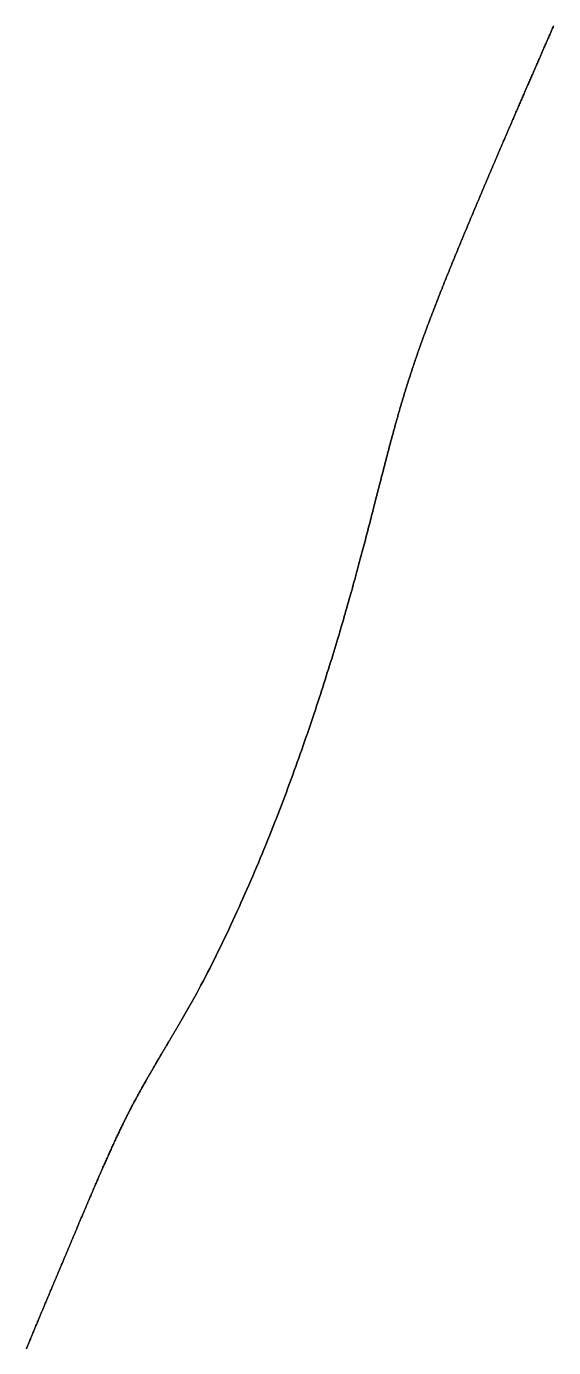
# Model space of a CAD drawing. Header units: inches. Extents: x 130170 to 284068, y 377793 to 804530.
# Drawn here: x 259641 to 259666.7, y 739500.2 to 739564.4 of the extents above; entities that cross this region are included whole.
import ezdxf

# ---------------------------------------------------------------- set-up
doc = ezdxf.new("R2010")
doc.units = ezdxf.units.IN
doc.header["$MEASUREMENT"] = 0
doc.layers.add('muni_il', color=7, linetype='Continuous')

msp = doc.modelspace()

# ---------------------------------------------------------------- linework, layer by layer
at = {"layer": 'muni_il'}
for points in [[(259641, 739500.114), (259641.024, 739500.173), (259641.048, 739500.232), (259641.072, 739500.291), (259641.097, 739500.349), (259641.121, 739500.408), (259641.146, 739500.467), (259641.17, 739500.526), (259641.195, 739500.585), (259641.219, 739500.644), (259641.243, 739500.703), (259641.268, 739500.762), (259641.293, 739500.821), (259641.317, 739500.88), (259641.342, 739500.94), (259641.367, 739500.999), (259641.391, 739501.058), (259641.416, 739501.118), (259641.441, 739501.177), (259641.466, 739501.237), (259641.491, 739501.296), (259641.516, 739501.356), (259641.541, 739501.416), (259641.566, 739501.476), (259641.591, 739501.536), (259641.616, 739501.596), (259641.641, 739501.656), (259641.666, 739501.716), (259641.692, 739501.777), (259641.717, 739501.837), (259641.742, 739501.897), (259641.768, 739501.958), (259641.793, 739502.019), (259641.818, 739502.079), (259641.844, 739502.14), (259641.869, 739502.201), (259641.895, 739502.262), (259641.921, 739502.323), (259641.946, 739502.384), (259641.972, 739502.446), (259641.998, 739502.507), (259642.024, 739502.569), (259642.05, 739502.63), (259642.075, 739502.692), (259642.101, 739502.754), (259642.127, 739502.816), (259642.154, 739502.878), (259642.18, 739502.94), (259642.206, 739503.002), (259642.232, 739503.065), (259642.258, 739503.127), (259642.284, 739503.189), (259642.311, 739503.252), (259642.337, 739503.315), (259642.364, 739503.378), (259642.39, 739503.441), (259642.417, 739503.504), (259642.443, 739503.567), (259642.47, 739503.63), (259642.496, 739503.693), (259642.523, 739503.757), (259642.55, 739503.821), (259642.577, 739503.884), (259642.603, 739503.948), (259642.63, 739504.012), (259642.657, 739504.076), (259642.684, 739504.14), (259642.711, 739504.204), (259642.738, 739504.268), (259642.765, 739504.332), (259642.792, 739504.397), (259642.819, 739504.461), (259642.846, 739504.525), (259642.874, 739504.59), (259642.901, 739504.655), (259642.928, 739504.719), (259642.955, 739504.784), (259642.983, 739504.849), (259643.01, 739504.914), (259643.037, 739504.979), (259643.065, 739505.044), (259643.092, 739505.109), (259643.119, 739505.173), (259643.147, 739505.239), (259643.174, 739505.304), (259643.202, 739505.369), (259643.229, 739505.434), (259643.257, 739505.499), (259643.284, 739505.564), (259643.312, 739505.629), (259643.339, 739505.694), (259643.367, 739505.76), (259643.394, 739505.825), (259643.422, 739505.89), (259643.449, 739505.955), (259643.477, 739506.02), (259643.504, 739506.085), (259643.532, 739506.15), (259643.559, 739506.215), (259643.587, 739506.28), (259643.614, 739506.345), (259643.641, 739506.41), (259643.669, 739506.475), (259643.696, 739506.539), (259643.724, 739506.604), (259643.751, 739506.668), (259643.778, 739506.733), (259643.806, 739506.797), (259643.833, 739506.861), (259643.86, 739506.925), (259643.887, 739506.989), (259643.915, 739507.053), (259643.942, 739507.117), (259643.969, 739507.18), (259643.996, 739507.244), (259644.023, 739507.307), (259644.05, 739507.37), (259644.077, 739507.433), (259644.104, 739507.496), (259644.13, 739507.559), (259644.157, 739507.621), (259644.184, 739507.684), (259644.21, 739507.746), (259644.237, 739507.808), (259644.263, 739507.869), (259644.29, 739507.931), (259644.316, 739507.992), (259644.343, 739508.053), (259644.369, 739508.114), (259644.395, 739508.175), (259644.421, 739508.235), (259644.447, 739508.295), (259644.473, 739508.355), (259644.499, 739508.415), (259644.525, 739508.474), (259644.55, 739508.533), (259644.576, 739508.592), (259644.602, 739508.651), (259644.627, 739508.709), (259644.652, 739508.767), (259644.678, 739508.825), (259644.703, 739508.882), (259644.728, 739508.94), (259644.753, 739508.997), (259644.778, 739509.053), (259644.803, 739509.109), (259644.828, 739509.166), (259644.853, 739509.221), (259644.877, 739509.277), (259644.902, 739509.332), (259644.926, 739509.387), (259644.951, 739509.441), (259644.975, 739509.495), (259644.999, 739509.549), (259645.023, 739509.603), (259645.047, 739509.656), (259645.071, 739509.709), (259645.095, 739509.762), (259645.119, 739509.814), (259645.142, 739509.866), (259645.166, 739509.918), (259645.189, 739509.969), (259645.213, 739510.02), (259645.236, 739510.071), (259645.259, 739510.121), (259645.283, 739510.172), (259645.306, 739510.221), (259645.329, 739510.271), (259645.351, 739510.32), (259645.374, 739510.369), (259645.397, 739510.418), (259645.42, 739510.466), (259645.443, 739510.514), (259645.465, 739510.562), (259645.488, 739510.609), (259645.51, 739510.657), (259645.533, 739510.704), (259645.555, 739510.75), (259645.577, 739510.797), (259645.599, 739510.843), (259645.622, 739510.888), (259645.644, 739510.934), (259645.666, 739510.98), (259645.688, 739511.025), (259645.71, 739511.069), (259645.732, 739511.114), (259645.754, 739511.159), (259645.776, 739511.203), (259645.798, 739511.247), (259645.819, 739511.29), (259645.841, 739511.334), (259645.863, 739511.377), (259645.885, 739511.42), (259645.906, 739511.463), (259645.928, 739511.506), (259645.95, 739511.549), (259645.972, 739511.591), (259645.993, 739511.633), (259646.015, 739511.675), (259646.037, 739511.717), (259646.058, 739511.759), (259646.08, 739511.801), (259646.101, 739511.842), (259646.123, 739511.884), (259646.145, 739511.925), (259646.167, 739511.966), (259646.188, 739512.007), (259646.21, 739512.048), (259646.232, 739512.089), (259646.253, 739512.129), (259646.275, 739512.17), (259646.297, 739512.21), (259646.319, 739512.251), (259646.341, 739512.291), (259646.362, 739512.331), (259646.384, 739512.371), (259646.406, 739512.412), (259646.428, 739512.452), (259646.45, 739512.492), (259646.472, 739512.532), (259646.494, 739512.572), (259646.516, 739512.612), (259646.538, 739512.651), (259646.56, 739512.691), (259646.582, 739512.731), (259646.605, 739512.771), (259646.627, 739512.81), (259646.649, 739512.85), (259646.672, 739512.89), (259646.694, 739512.929), (259646.716, 739512.969), (259646.739, 739513.009), (259646.761, 739513.048), (259646.784, 739513.088), (259646.806, 739513.128), (259646.829, 739513.167), (259646.851, 739513.207), (259646.874, 739513.246), (259646.897, 739513.286), (259646.919, 739513.325), (259646.942, 739513.365), (259646.965, 739513.404), (259646.987, 739513.444), (259647.01, 739513.483), (259647.033, 739513.523), (259647.056, 739513.562), (259647.079, 739513.602), (259647.102, 739513.641), (259647.124, 739513.681), (259647.147, 739513.72), (259647.17, 739513.76), (259647.193, 739513.799), (259647.216, 739513.838), (259647.239, 739513.877), (259647.262, 739513.917), (259647.285, 739513.956), (259647.308, 739513.995), (259647.331, 739514.034), (259647.354, 739514.073), (259647.377, 739514.113), (259647.399, 739514.152), (259647.422, 739514.191), (259647.445, 739514.229), (259647.468, 739514.268), (259647.491, 739514.307), (259647.513, 739514.345), (259647.536, 739514.384), (259647.559, 739514.423), (259647.581, 739514.461), (259647.604, 739514.499), (259647.626, 739514.537), (259647.649, 739514.576), (259647.671, 739514.613), (259647.694, 739514.651), (259647.716, 739514.689), (259647.738, 739514.727), (259647.76, 739514.764), (259647.782, 739514.801), (259647.804, 739514.838), (259647.826, 739514.875), (259647.847, 739514.912), (259647.869, 739514.948), (259647.89, 739514.985), (259647.912, 739515.021), (259647.933, 739515.057), (259647.954, 739515.093), (259647.975, 739515.128), (259647.996, 739515.164), (259648.016, 739515.199), (259648.037, 739515.234), (259648.057, 739515.268), (259648.078, 739515.302), (259648.098, 739515.336), (259648.117, 739515.37), (259648.137, 739515.403), (259648.157, 739515.436), (259648.176, 739515.469), (259648.195, 739515.501), (259648.214, 739515.534), (259648.232, 739515.565), (259648.251, 739515.596), (259648.269, 739515.627), (259648.287, 739515.658), (259648.304, 739515.688), (259648.322, 739515.717), (259648.339, 739515.746), (259648.355, 739515.775), (259648.372, 739515.803), (259648.388, 739515.831), (259648.404, 739515.858), (259648.42, 739515.884), (259648.435, 739515.91), (259648.45, 739515.935), (259648.464, 739515.96), (259648.478, 739515.984), (259648.492, 739516.008), (259648.505, 739516.031), (259648.518, 739516.053), (259648.531, 739516.074), (259648.543, 739516.095), (259648.554, 739516.115), (259648.565, 739516.134), (259648.576, 739516.152), (259648.586, 739516.17), (259648.596, 739516.187), (259648.605, 739516.203), (259648.614, 739516.218), (259648.622, 739516.232), (259648.63, 739516.246), (259648.637, 739516.258), (259648.644, 739516.27), (259649.284, 739517.387), (259649.499, 739517.795), (259649.606, 739518), (259649.713, 739518.206), (259649.819, 739518.413), (259649.925, 739518.62), (259650.03, 739518.828), (259650.135, 739519.037), (259650.239, 739519.247), (259650.343, 739519.457), (259650.446, 739519.668), (259650.549, 739519.88), (259650.651, 739520.092), (259650.752, 739520.305), (259650.853, 739520.518), (259650.954, 739520.732), (259651.054, 739520.946), (259651.153, 739521.16), (259651.252, 739521.376), (259651.35, 739521.591), (259651.447, 739521.807), (259651.544, 739522.023), (259651.641, 739522.24), (259651.736, 739522.456), (259651.831, 739522.673), (259651.925, 739522.89), (259652.019, 739523.107), (259652.112, 739523.324), (259652.204, 739523.542), (259652.295, 739523.759), (259652.386, 739523.976), (259652.476, 739524.193), (259652.565, 739524.41), (259652.654, 739524.627), (259652.742, 739524.843), (259652.829, 739525.06), (259652.915, 739525.276), (259653.001, 739525.491), (259653.086, 739525.706), (259653.17, 739525.921), (259653.253, 739526.135), (259653.335, 739526.349), (259653.417, 739526.562), (259653.498, 739526.774), (259653.578, 739526.986), (259653.657, 739527.197), (259653.735, 739527.407), (259653.813, 739527.616), (259653.89, 739527.825), (259653.965, 739528.032), (259654.041, 739528.239), (259654.115, 739528.444), (259654.188, 739528.649), (259654.261, 739528.853), (259654.333, 739529.055), (259654.403, 739529.256), (259654.474, 739529.457), (259654.543, 739529.656), (259654.611, 739529.853), (259654.679, 739530.05), (259654.746, 739530.245), (259654.812, 739530.439), (259654.877, 739530.632), (259654.941, 739530.823), (259655.005, 739531.013), (259655.067, 739531.201), (259655.129, 739531.388), (259655.19, 739531.574), (259655.25, 739531.758), (259655.31, 739531.941), (259655.369, 739532.123), (259655.426, 739532.302), (259655.484, 739532.481), (259655.54, 739532.658), (259655.595, 739532.833), (259655.65, 739533.007), (259655.704, 739533.179), (259655.758, 739533.35), (259655.81, 739533.519), (259655.862, 739533.687), (259655.913, 739533.854), (259655.963, 739534.018), (259656.013, 739534.182), (259656.062, 739534.343), (259656.11, 739534.504), (259656.158, 739534.662), (259656.205, 739534.819), (259656.251, 739534.975), (259656.297, 739535.13), (259656.342, 739535.282), (259656.386, 739535.434), (259656.43, 739535.583), (259656.473, 739535.732), (259656.516, 739535.879), (259656.558, 739536.025), (259656.599, 739536.169), (259656.64, 739536.312), (259656.68, 739536.453), (259656.72, 739536.593), (259656.759, 739536.732), (259656.798, 739536.869), (259656.836, 739537.005), (259656.873, 739537.139), (259656.91, 739537.273), (259656.947, 739537.405), (259656.983, 739537.536), (259657.018, 739537.665), (259657.054, 739537.794), (259657.088, 739537.921), (259657.123, 739538.047), (259657.156, 739538.172), (259657.19, 739538.295), (259657.223, 739538.418), (259657.255, 739538.539), (259657.287, 739538.659), (259657.319, 739538.778), (259657.35, 739538.896), (259657.382, 739539.013), (259657.412, 739539.129), (259657.442, 739539.244), (259657.472, 739539.357), (259657.502, 739539.47), (259657.531, 739539.582), (259657.56, 739539.693), (259657.589, 739539.803), (259657.617, 739539.911), (259657.645, 739540.02), (259657.673, 739540.127), (259657.701, 739540.233), (259657.728, 739540.338), (259657.755, 739540.442), (259657.781, 739540.546), (259657.808, 739540.649), (259657.834, 739540.751), (259657.86, 739540.852), (259657.886, 739540.952), (259657.911, 739541.051), (259657.936, 739541.15), (259657.961, 739541.248), (259657.986, 739541.345), (259658.011, 739541.442), (259658.035, 739541.537), (259658.06, 739541.632), (259658.084, 739541.727), (259658.108, 739541.82), (259658.131, 739541.913), (259658.155, 739542.005), (259658.178, 739542.097), (259658.202, 739542.188), (259658.225, 739542.278), (259658.248, 739542.368), (259658.27, 739542.457), (259658.293, 739542.545), (259658.316, 739542.633), (259658.338, 739542.721), (259658.361, 739542.807), (259658.383, 739542.894), (259658.405, 739542.979), (259658.427, 739543.064), (259658.449, 739543.149), (259658.47, 739543.233), (259658.492, 739543.317), (259658.514, 739543.4), (259658.535, 739543.482), (259658.557, 739543.564), (259658.578, 739543.646), (259658.6, 739543.727), (259658.621, 739543.808), (259658.642, 739543.888), (259658.663, 739543.968), (259658.684, 739544.047), (259658.705, 739544.126), (259658.726, 739544.204), (259658.747, 739544.283), (259658.768, 739544.36), (259658.789, 739544.438), (259658.81, 739544.515), (259658.831, 739544.591), (259658.851, 739544.667), (259658.872, 739544.743), (259658.893, 739544.819), (259658.913, 739544.894), (259658.934, 739544.969), (259658.955, 739545.043), (259658.976, 739545.118), (259658.996, 739545.191), (259659.017, 739545.265), (259659.038, 739545.338), (259659.059, 739545.411), (259659.079, 739545.484), (259659.1, 739545.557), (259659.121, 739545.629), (259659.141, 739545.701), (259659.162, 739545.773), (259659.183, 739545.844), (259659.204, 739545.916), (259659.225, 739545.987), (259659.246, 739546.058), (259659.267, 739546.128), (259659.288, 739546.199), (259659.309, 739546.269), (259659.33, 739546.339), (259659.351, 739546.409), (259659.372, 739546.479), (259659.393, 739546.549), (259659.415, 739546.618), (259659.436, 739546.687), (259659.457, 739546.757), (259659.479, 739546.826), (259659.5, 739546.895), (259659.522, 739546.963), (259659.544, 739547.032), (259659.565, 739547.101), (259659.587, 739547.169), (259659.609, 739547.238), (259659.631, 739547.306), (259659.653, 739547.374), (259659.675, 739547.442), (259659.697, 739547.51), (259659.72, 739547.578), (259659.742, 739547.646), (259659.764, 739547.714), (259659.787, 739547.782), (259659.809, 739547.85), (259659.832, 739547.918), (259659.855, 739547.986), (259659.878, 739548.054), (259659.901, 739548.121), (259659.924, 739548.189), (259659.947, 739548.257), (259659.97, 739548.325), (259659.994, 739548.392), (259660.017, 739548.46), (259660.041, 739548.528), (259660.064, 739548.596), (259660.088, 739548.663), (259660.112, 739548.731), (259660.136, 739548.799), (259660.16, 739548.867), (259660.184, 739548.935), (259660.208, 739549.003), (259660.233, 739549.071), (259660.257, 739549.139), (259660.282, 739549.207), (259660.307, 739549.275), (259660.331, 739549.343), (259660.356, 739549.412), (259660.381, 739549.48), (259660.406, 739549.548), (259660.432, 739549.616), (259660.457, 739549.685), (259660.482, 739549.753), (259660.508, 739549.822), (259660.534, 739549.891), (259660.559, 739549.96), (259660.585, 739550.028), (259660.611, 739550.097), (259660.637, 739550.166), (259660.663, 739550.235), (259660.689, 739550.304), (259660.716, 739550.373), (259660.742, 739550.443), (259660.769, 739550.512), (259660.795, 739550.581), (259660.822, 739550.651), (259660.849, 739550.72), (259660.876, 739550.79), (259660.903, 739550.86), (259660.93, 739550.929), (259660.957, 739550.999), (259660.984, 739551.069), (259661.012, 739551.139), (259661.039, 739551.209), (259661.066, 739551.279), (259661.094, 739551.349), (259661.122, 739551.419), (259661.149, 739551.489), (259661.177, 739551.56), (259661.205, 739551.63), (259661.233, 739551.701), (259661.261, 739551.771), (259661.289, 739551.842), (259661.318, 739551.912), (259661.346, 739551.983), (259661.374, 739552.054), (259661.402, 739552.124), (259661.431, 739552.195), (259661.459, 739552.266), (259661.488, 739552.337), (259661.517, 739552.408), (259661.545, 739552.479), (259661.574, 739552.549), (259661.603, 739552.621), (259661.632, 739552.692), (259661.66, 739552.762), (259661.689, 739552.834), (259661.718, 739552.905), (259661.747, 739552.976), (259661.776, 739553.047), (259661.805, 739553.118), (259661.835, 739553.189), (259661.864, 739553.26), (259661.893, 739553.331), (259661.922, 739553.402), (259661.951, 739553.473), (259661.981, 739553.544), (259662.01, 739553.615), (259662.039, 739553.686), (259662.068, 739553.757), (259662.098, 739553.828), (259662.127, 739553.899), (259662.156, 739553.97), (259662.186, 739554.041), (259662.215, 739554.111), (259662.245, 739554.182), (259662.274, 739554.253), (259662.303, 739554.323), (259662.333, 739554.394), (259662.362, 739554.465), (259662.391, 739554.535), (259662.421, 739554.606), (259662.45, 739554.676), (259662.48, 739554.746), (259662.509, 739554.816), (259662.538, 739554.887), (259662.568, 739554.957), (259662.597, 739555.026), (259662.626, 739555.096), (259662.656, 739555.166), (259662.685, 739555.236), (259662.714, 739555.306), (259662.743, 739555.375), (259662.772, 739555.444), (259662.802, 739555.514), (259662.831, 739555.583), (259662.86, 739555.652), (259662.889, 739555.721), (259662.918, 739555.79), (259662.947, 739555.859), (259662.976, 739555.928), (259663.005, 739555.996), (259663.034, 739556.065), (259663.063, 739556.133), (259663.092, 739556.201), (259663.121, 739556.269), (259663.149, 739556.337), (259663.178, 739556.405), (259663.207, 739556.473), (259663.235, 739556.54), (259663.264, 739556.608), (259663.293, 739556.675), (259663.321, 739556.742), (259663.35, 739556.809), (259663.378, 739556.876), (259663.406, 739556.943), (259663.435, 739557.009), (259663.463, 739557.076), (259663.491, 739557.142), (259663.519, 739557.208), (259663.548, 739557.274), (259663.576, 739557.34), (259663.604, 739557.406), (259663.632, 739557.471), (259663.66, 739557.537), (259663.687, 739557.602), (259663.715, 739557.667), (259663.743, 739557.732), (259663.771, 739557.797), (259663.798, 739557.862), (259663.826, 739557.926), (259663.853, 739557.991), (259663.881, 739558.055), (259663.908, 739558.119), (259663.936, 739558.183), (259663.963, 739558.247), (259663.99, 739558.31), (259664.017, 739558.374), (259664.045, 739558.437), (259664.072, 739558.5), (259664.099, 739558.563), (259664.126, 739558.626), (259664.153, 739558.689), (259664.18, 739558.751), (259664.206, 739558.814), (259664.233, 739558.876), (259664.26, 739558.938), (259664.286, 739559), (259664.313, 739559.062), (259664.34, 739559.124), (259664.366, 739559.185), (259664.392, 739559.247), (259664.419, 739559.308), (259664.445, 739559.369), (259664.471, 739559.43), (259664.498, 739559.491), (259664.524, 739559.552), (259664.55, 739559.612), (259664.576, 739559.672), (259664.602, 739559.733), (259664.628, 739559.793), (259664.654, 739559.853), (259664.68, 739559.913), (259664.706, 739559.973), (259664.731, 739560.032), (259664.757, 739560.092), (259664.783, 739560.151), (259664.808, 739560.211), (259664.834, 739560.27), (259664.86, 739560.329), (259664.885, 739560.388), (259664.911, 739560.447), (259664.936, 739560.505), (259664.961, 739560.564), (259664.987, 739560.622), (259665.012, 739560.681), (259665.037, 739560.739), (259665.062, 739560.797), (259665.088, 739560.855), (259665.113, 739560.913), (259665.138, 739560.971), (259665.163, 739561.029), (259665.188, 739561.086), (259665.213, 739561.144), (259665.238, 739561.201), (259665.263, 739561.259), (259665.288, 739561.316), (259665.312, 739561.373), (259665.337, 739561.43), (259665.362, 739561.487), (259665.387, 739561.544), (259665.411, 739561.601), (259665.436, 739561.658), (259665.461, 739561.714), (259665.485, 739561.771), (259665.51, 739561.827), (259665.534, 739561.884), (259665.559, 739561.94), (259665.583, 739561.996), (259665.608, 739562.053), (259665.632, 739562.109), (259665.657, 739562.165), (259665.681, 739562.221), (259665.706, 739562.277), (259665.73, 739562.333), (259665.754, 739562.389), (259665.779, 739562.444), (259665.803, 739562.5), (259665.827, 739562.556), (259665.851, 739562.611), (259665.876, 739562.667), (259665.9, 739562.722), (259665.924, 739562.778), (259665.948, 739562.833), (259665.972, 739562.888), (259665.996, 739562.944), (259666.02, 739562.999), (259666.045, 739563.054), (259666.069, 739563.109), (259666.093, 739563.164), (259666.117, 739563.219), (259666.141, 739563.274), (259666.165, 739563.329), (259666.189, 739563.384), (259666.213, 739563.439), (259666.237, 739563.494), (259666.261, 739563.549), (259666.285, 739563.603), (259666.309, 739563.658), (259666.332, 739563.713), (259666.356, 739563.767), (259666.38, 739563.822), (259666.404, 739563.876), (259666.428, 739563.931), (259666.452, 739563.985), (259666.475, 739564.04), (259666.499, 739564.094), (259666.523, 739564.149), (259666.547, 739564.203), (259666.571, 739564.258), (259666.594, 739564.312), (259666.618, 739564.366), (259666.642, 739564.42), (259666.666, 739564.475)], [(259666.666, 739564.475), (259666.642, 739564.42), (259666.618, 739564.366), (259666.594, 739564.312), (259666.571, 739564.258), (259666.547, 739564.203), (259666.523, 739564.149), (259666.499, 739564.094), (259666.475, 739564.04), (259666.452, 739563.985), (259666.428, 739563.931), (259666.404, 739563.876), (259666.38, 739563.822), (259666.356, 739563.767), (259666.332, 739563.713), (259666.309, 739563.658), (259666.285, 739563.603), (259666.261, 739563.549), (259666.237, 739563.494), (259666.213, 739563.439), (259666.189, 739563.384), (259666.165, 739563.329), (259666.141, 739563.274), (259666.117, 739563.219), (259666.093, 739563.164), (259666.069, 739563.109), (259666.045, 739563.054), (259666.02, 739562.999), (259665.996, 739562.944), (259665.972, 739562.888), (259665.948, 739562.833), (259665.924, 739562.778), (259665.9, 739562.722), (259665.876, 739562.667), (259665.851, 739562.611), (259665.827, 739562.556), (259665.803, 739562.5), (259665.779, 739562.444), (259665.754, 739562.389), (259665.73, 739562.333), (259665.706, 739562.277), (259665.681, 739562.221), (259665.657, 739562.165), (259665.632, 739562.109), (259665.608, 739562.053), (259665.583, 739561.996), (259665.559, 739561.94), (259665.534, 739561.884), (259665.51, 739561.827), (259665.485, 739561.771), (259665.461, 739561.714), (259665.436, 739561.658), (259665.411, 739561.601), (259665.387, 739561.544), (259665.362, 739561.487), (259665.337, 739561.43), (259665.312, 739561.373), (259665.288, 739561.316), (259665.263, 739561.259), (259665.238, 739561.201), (259665.213, 739561.144), (259665.188, 739561.086), (259665.163, 739561.029), (259665.138, 739560.971), (259665.113, 739560.913), (259665.088, 739560.855), (259665.062, 739560.797), (259665.037, 739560.739), (259665.012, 739560.681), (259664.987, 739560.622), (259664.961, 739560.564), (259664.936, 739560.505), (259664.911, 739560.447), (259664.885, 739560.388), (259664.86, 739560.329), (259664.834, 739560.27), (259664.808, 739560.211), (259664.783, 739560.151), (259664.757, 739560.092), (259664.731, 739560.032), (259664.706, 739559.973), (259664.68, 739559.913), (259664.654, 739559.853), (259664.628, 739559.793), (259664.602, 739559.733), (259664.576, 739559.672), (259664.55, 739559.612), (259664.524, 739559.552), (259664.498, 739559.491), (259664.471, 739559.43), (259664.445, 739559.369), (259664.419, 739559.308), (259664.392, 739559.247), (259664.366, 739559.185), (259664.34, 739559.124), (259664.313, 739559.062), (259664.286, 739559), (259664.26, 739558.938), (259664.233, 739558.876), (259664.206, 739558.814), (259664.18, 739558.751), (259664.153, 739558.689), (259664.126, 739558.626), (259664.099, 739558.563), (259664.072, 739558.5), (259664.045, 739558.437), (259664.017, 739558.374), (259663.99, 739558.31), (259663.963, 739558.247), (259663.936, 739558.183), (259663.908, 739558.119), (259663.881, 739558.055), (259663.853, 739557.991), (259663.826, 739557.926), (259663.798, 739557.862), (259663.771, 739557.797), (259663.743, 739557.732), (259663.715, 739557.667), (259663.687, 739557.602), (259663.66, 739557.537), (259663.632, 739557.471), (259663.604, 739557.406), (259663.576, 739557.34), (259663.548, 739557.274), (259663.519, 739557.208), (259663.491, 739557.142), (259663.463, 739557.076), (259663.435, 739557.009), (259663.406, 739556.943), (259663.378, 739556.876), (259663.35, 739556.809), (259663.321, 739556.742), (259663.293, 739556.675), (259663.264, 739556.608), (259663.235, 739556.54), (259663.207, 739556.473), (259663.178, 739556.405), (259663.149, 739556.337), (259663.121, 739556.269), (259663.092, 739556.201), (259663.063, 739556.133), (259663.034, 739556.065), (259663.005, 739555.996), (259662.976, 739555.928), (259662.947, 739555.859), (259662.918, 739555.79), (259662.889, 739555.721), (259662.86, 739555.652), (259662.831, 739555.583), (259662.802, 739555.514), (259662.772, 739555.444), (259662.743, 739555.375), (259662.714, 739555.306), (259662.685, 739555.236), (259662.656, 739555.166), (259662.626, 739555.096), (259662.597, 739555.026), (259662.568, 739554.957), (259662.538, 739554.887), (259662.509, 739554.816), (259662.48, 739554.746), (259662.45, 739554.676), (259662.421, 739554.606), (259662.391, 739554.535), (259662.362, 739554.465), (259662.333, 739554.394), (259662.303, 739554.323), (259662.274, 739554.253), (259662.245, 739554.182), (259662.215, 739554.111), (259662.186, 739554.041), (259662.156, 739553.97), (259662.127, 739553.899), (259662.098, 739553.828), (259662.068, 739553.757), (259662.039, 739553.686), (259662.01, 739553.615), (259661.981, 739553.544), (259661.951, 739553.473), (259661.922, 739553.402), (259661.893, 739553.331), (259661.864, 739553.26), (259661.835, 739553.189), (259661.805, 739553.118), (259661.776, 739553.047), (259661.747, 739552.976), (259661.718, 739552.905), (259661.689, 739552.834), (259661.66, 739552.762), (259661.632, 739552.692), (259661.603, 739552.621), (259661.574, 739552.549), (259661.545, 739552.479), (259661.517, 739552.408), (259661.488, 739552.337), (259661.459, 739552.266), (259661.431, 739552.195), (259661.402, 739552.124), (259661.374, 739552.054), (259661.346, 739551.983), (259661.318, 739551.912), (259661.289, 739551.842), (259661.261, 739551.771), (259661.233, 739551.701), (259661.205, 739551.63), (259661.177, 739551.56), (259661.149, 739551.489), (259661.122, 739551.419), (259661.094, 739551.349), (259661.066, 739551.279), (259661.039, 739551.209), (259661.012, 739551.139), (259660.984, 739551.069), (259660.957, 739550.999), (259660.93, 739550.929), (259660.903, 739550.86), (259660.876, 739550.79), (259660.849, 739550.72), (259660.822, 739550.651), (259660.795, 739550.581), (259660.769, 739550.512), (259660.742, 739550.443), (259660.716, 739550.373), (259660.689, 739550.304), (259660.663, 739550.235), (259660.637, 739550.166), (259660.611, 739550.097), (259660.585, 739550.028), (259660.559, 739549.96), (259660.534, 739549.891), (259660.508, 739549.822), (259660.482, 739549.753), (259660.457, 739549.685), (259660.432, 739549.616), (259660.406, 739549.548), (259660.381, 739549.48), (259660.356, 739549.412), (259660.331, 739549.343), (259660.307, 739549.275), (259660.282, 739549.207), (259660.257, 739549.139), (259660.233, 739549.071), (259660.208, 739549.003), (259660.184, 739548.935), (259660.16, 739548.867), (259660.136, 739548.799), (259660.112, 739548.731), (259660.088, 739548.663), (259660.064, 739548.596), (259660.041, 739548.528), (259660.017, 739548.46), (259659.994, 739548.392), (259659.97, 739548.325), (259659.947, 739548.257), (259659.924, 739548.189), (259659.901, 739548.121), (259659.878, 739548.054), (259659.855, 739547.986), (259659.832, 739547.918), (259659.809, 739547.85), (259659.787, 739547.782), (259659.764, 739547.714), (259659.742, 739547.646), (259659.72, 739547.578), (259659.697, 739547.51), (259659.675, 739547.442), (259659.653, 739547.374), (259659.631, 739547.306), (259659.609, 739547.238), (259659.587, 739547.169), (259659.565, 739547.101), (259659.544, 739547.032), (259659.522, 739546.963), (259659.5, 739546.895), (259659.479, 739546.826), (259659.457, 739546.757), (259659.436, 739546.687), (259659.415, 739546.618), (259659.393, 739546.549), (259659.372, 739546.479), (259659.351, 739546.409), (259659.33, 739546.339), (259659.309, 739546.269), (259659.288, 739546.199), (259659.267, 739546.128), (259659.246, 739546.058), (259659.225, 739545.987), (259659.204, 739545.916), (259659.183, 739545.844), (259659.162, 739545.773), (259659.141, 739545.701), (259659.121, 739545.629), (259659.1, 739545.557), (259659.079, 739545.484), (259659.059, 739545.411), (259659.038, 739545.338), (259659.017, 739545.265), (259658.996, 739545.191), (259658.976, 739545.118), (259658.955, 739545.043), (259658.934, 739544.969), (259658.913, 739544.894), (259658.893, 739544.819), (259658.872, 739544.743), (259658.851, 739544.667), (259658.831, 739544.591), (259658.81, 739544.515), (259658.789, 739544.438), (259658.768, 739544.36), (259658.747, 739544.283), (259658.726, 739544.204), (259658.705, 739544.126), (259658.684, 739544.047), (259658.663, 739543.968), (259658.642, 739543.888), (259658.621, 739543.808), (259658.6, 739543.727), (259658.578, 739543.646), (259658.557, 739543.564), (259658.535, 739543.482), (259658.514, 739543.4), (259658.492, 739543.317), (259658.47, 739543.233), (259658.449, 739543.149), (259658.427, 739543.064), (259658.405, 739542.979), (259658.383, 739542.894), (259658.361, 739542.807), (259658.338, 739542.721), (259658.316, 739542.633), (259658.293, 739542.545), (259658.27, 739542.457), (259658.248, 739542.368), (259658.225, 739542.278), (259658.202, 739542.188), (259658.178, 739542.097), (259658.155, 739542.005), (259658.131, 739541.913), (259658.108, 739541.82), (259658.084, 739541.727), (259658.06, 739541.632), (259658.035, 739541.537), (259658.011, 739541.442), (259657.986, 739541.345), (259657.961, 739541.248), (259657.936, 739541.15), (259657.911, 739541.051), (259657.886, 739540.952), (259657.86, 739540.852), (259657.834, 739540.751), (259657.808, 739540.649), (259657.781, 739540.546), (259657.755, 739540.442), (259657.728, 739540.338), (259657.701, 739540.233), (259657.673, 739540.127), (259657.645, 739540.02), (259657.617, 739539.911), (259657.589, 739539.803), (259657.56, 739539.693), (259657.531, 739539.582), (259657.502, 739539.47), (259657.472, 739539.357), (259657.442, 739539.244), (259657.412, 739539.129), (259657.382, 739539.013), (259657.35, 739538.896), (259657.319, 739538.778), (259657.287, 739538.659), (259657.255, 739538.539), (259657.223, 739538.418), (259657.19, 739538.295), (259657.156, 739538.172), (259657.123, 739538.047), (259657.088, 739537.921), (259657.054, 739537.794), (259657.018, 739537.665), (259656.983, 739537.536), (259656.947, 739537.405), (259656.91, 739537.273), (259656.873, 739537.139), (259656.836, 739537.005), (259656.798, 739536.869), (259656.759, 739536.732), (259656.72, 739536.593), (259656.68, 739536.453), (259656.64, 739536.312), (259656.599, 739536.169), (259656.558, 739536.025), (259656.516, 739535.879), (259656.473, 739535.732), (259656.43, 739535.583), (259656.386, 739535.434), (259656.342, 739535.282), (259656.297, 739535.13), (259656.251, 739534.975), (259656.205, 739534.819), (259656.158, 739534.662), (259656.11, 739534.504), (259656.062, 739534.343), (259656.013, 739534.182), (259655.963, 739534.018), (259655.913, 739533.854), (259655.862, 739533.687), (259655.81, 739533.519), (259655.758, 739533.35), (259655.704, 739533.179), (259655.65, 739533.007), (259655.595, 739532.833), (259655.54, 739532.658), (259655.484, 739532.481), (259655.426, 739532.302), (259655.369, 739532.123), (259655.31, 739531.941), (259655.25, 739531.758), (259655.19, 739531.574), (259655.129, 739531.388), (259655.067, 739531.201), (259655.005, 739531.013), (259654.941, 739530.823), (259654.877, 739530.632), (259654.812, 739530.439), (259654.746, 739530.245), (259654.679, 739530.05), (259654.611, 739529.853), (259654.543, 739529.656), (259654.474, 739529.457), (259654.403, 739529.256), (259654.333, 739529.055), (259654.261, 739528.853), (259654.188, 739528.649), (259654.115, 739528.444), (259654.041, 739528.239), (259653.965, 739528.032), (259653.89, 739527.825), (259653.813, 739527.616), (259653.735, 739527.407), (259653.657, 739527.197), (259653.578, 739526.986), (259653.498, 739526.774), (259653.417, 739526.562), (259653.335, 739526.349), (259653.253, 739526.135), (259653.17, 739525.921), (259653.086, 739525.706), (259653.001, 739525.491), (259652.915, 739525.276), (259652.829, 739525.06), (259652.742, 739524.843), (259652.654, 739524.627), (259652.565, 739524.41), (259652.476, 739524.193), (259652.386, 739523.976), (259652.295, 739523.759), (259652.204, 739523.542), (259652.112, 739523.324), (259652.019, 739523.107), (259651.925, 739522.89), (259651.831, 739522.673), (259651.736, 739522.456), (259651.641, 739522.24), (259651.544, 739522.023), (259651.447, 739521.807), (259651.35, 739521.591), (259651.252, 739521.376), (259651.153, 739521.16), (259651.054, 739520.946), (259650.954, 739520.732), (259650.853, 739520.518), (259650.752, 739520.305), (259650.651, 739520.092), (259650.549, 739519.88), (259650.446, 739519.668), (259650.343, 739519.457), (259650.239, 739519.247), (259650.135, 739519.037), (259650.03, 739518.828), (259649.925, 739518.62), (259649.819, 739518.413), (259649.713, 739518.206), (259649.606, 739518), (259649.499, 739517.795), (259649.284, 739517.387), (259648.644, 739516.27), (259648.637, 739516.258), (259648.63, 739516.246), (259648.622, 739516.232), (259648.614, 739516.218), (259648.605, 739516.203), (259648.596, 739516.187), (259648.586, 739516.17), (259648.576, 739516.152), (259648.565, 739516.134), (259648.554, 739516.115), (259648.543, 739516.095), (259648.531, 739516.074), (259648.518, 739516.053), (259648.505, 739516.031), (259648.492, 739516.008), (259648.478, 739515.984), (259648.464, 739515.96), (259648.45, 739515.935), (259648.435, 739515.91), (259648.42, 739515.884), (259648.404, 739515.858), (259648.388, 739515.831), (259648.372, 739515.803), (259648.355, 739515.775), (259648.339, 739515.746), (259648.322, 739515.717), (259648.304, 739515.688), (259648.287, 739515.658), (259648.269, 739515.627), (259648.251, 739515.596), (259648.232, 739515.565), (259648.214, 739515.534), (259648.195, 739515.501), (259648.176, 739515.469), (259648.157, 739515.436), (259648.137, 739515.403), (259648.117, 739515.37), (259648.098, 739515.336), (259648.078, 739515.302), (259648.057, 739515.268), (259648.037, 739515.234), (259648.016, 739515.199), (259647.996, 739515.164), (259647.975, 739515.128), (259647.954, 739515.093), (259647.933, 739515.057), (259647.912, 739515.021), (259647.89, 739514.985), (259647.869, 739514.948), (259647.847, 739514.912), (259647.826, 739514.875), (259647.804, 739514.838), (259647.782, 739514.801), (259647.76, 739514.764), (259647.738, 739514.727), (259647.716, 739514.689), (259647.694, 739514.651), (259647.671, 739514.613), (259647.649, 739514.576), (259647.626, 739514.537), (259647.604, 739514.499), (259647.581, 739514.461), (259647.559, 739514.423), (259647.536, 739514.384), (259647.513, 739514.345), (259647.491, 739514.307), (259647.468, 739514.268), (259647.445, 739514.229), (259647.422, 739514.191), (259647.399, 739514.152), (259647.377, 739514.113), (259647.354, 739514.073), (259647.331, 739514.034), (259647.308, 739513.995), (259647.285, 739513.956), (259647.262, 739513.917), (259647.239, 739513.877), (259647.216, 739513.838), (259647.193, 739513.799), (259647.17, 739513.76), (259647.147, 739513.72), (259647.124, 739513.681), (259647.102, 739513.641), (259647.079, 739513.602), (259647.056, 739513.562), (259647.033, 739513.523), (259647.01, 739513.483), (259646.987, 739513.444), (259646.965, 739513.404), (259646.942, 739513.365), (259646.919, 739513.325), (259646.897, 739513.286), (259646.874, 739513.246), (259646.851, 739513.207), (259646.829, 739513.167), (259646.806, 739513.128), (259646.784, 739513.088), (259646.761, 739513.048), (259646.739, 739513.009), (259646.716, 739512.969), (259646.694, 739512.929), (259646.672, 739512.89), (259646.649, 739512.85), (259646.627, 739512.81), (259646.605, 739512.771), (259646.582, 739512.731), (259646.56, 739512.691), (259646.538, 739512.651), (259646.516, 739512.612), (259646.494, 739512.572), (259646.472, 739512.532), (259646.45, 739512.492), (259646.428, 739512.452), (259646.406, 739512.412), (259646.384, 739512.371), (259646.362, 739512.331), (259646.341, 739512.291), (259646.319, 739512.251), (259646.297, 739512.21), (259646.275, 739512.17), (259646.253, 739512.129), (259646.232, 739512.089), (259646.21, 739512.048), (259646.188, 739512.007), (259646.167, 739511.966), (259646.145, 739511.925), (259646.123, 739511.884), (259646.101, 739511.842), (259646.08, 739511.801), (259646.058, 739511.759), (259646.037, 739511.717), (259646.015, 739511.675), (259645.993, 739511.633), (259645.972, 739511.591), (259645.95, 739511.549), (259645.928, 739511.506), (259645.906, 739511.463), (259645.885, 739511.42), (259645.863, 739511.377), (259645.841, 739511.334), (259645.819, 739511.29), (259645.798, 739511.247), (259645.776, 739511.203), (259645.754, 739511.159), (259645.732, 739511.114), (259645.71, 739511.069), (259645.688, 739511.025), (259645.666, 739510.98), (259645.644, 739510.934), (259645.622, 739510.888), (259645.599, 739510.843), (259645.577, 739510.797), (259645.555, 739510.75), (259645.533, 739510.704), (259645.51, 739510.657), (259645.488, 739510.609), (259645.465, 739510.562), (259645.443, 739510.514), (259645.42, 739510.466), (259645.397, 739510.418), (259645.374, 739510.369), (259645.351, 739510.32), (259645.329, 739510.271), (259645.306, 739510.221), (259645.283, 739510.172), (259645.259, 739510.121), (259645.236, 739510.071), (259645.213, 739510.02), (259645.189, 739509.969), (259645.166, 739509.918), (259645.142, 739509.866), (259645.119, 739509.814), (259645.095, 739509.762), (259645.071, 739509.709), (259645.047, 739509.656), (259645.023, 739509.603), (259644.999, 739509.549), (259644.975, 739509.495), (259644.951, 739509.441), (259644.926, 739509.387), (259644.902, 739509.332), (259644.877, 739509.277), (259644.853, 739509.221), (259644.828, 739509.166), (259644.803, 739509.109), (259644.778, 739509.053), (259644.753, 739508.997), (259644.728, 739508.94), (259644.703, 739508.882), (259644.678, 739508.825), (259644.652, 739508.767), (259644.627, 739508.709), (259644.602, 739508.651), (259644.576, 739508.592), (259644.55, 739508.533), (259644.525, 739508.474), (259644.499, 739508.415), (259644.473, 739508.355), (259644.447, 739508.295), (259644.421, 739508.235), (259644.395, 739508.175), (259644.369, 739508.114), (259644.343, 739508.053), (259644.316, 739507.992), (259644.29, 739507.931), (259644.263, 739507.869), (259644.237, 739507.808), (259644.21, 739507.746), (259644.184, 739507.684), (259644.157, 739507.621), (259644.13, 739507.559), (259644.104, 739507.496), (259644.077, 739507.433), (259644.05, 739507.37), (259644.023, 739507.307), (259643.996, 739507.244), (259643.969, 739507.18), (259643.942, 739507.117), (259643.915, 739507.053), (259643.887, 739506.989), (259643.86, 739506.925), (259643.833, 739506.861), (259643.806, 739506.797), (259643.778, 739506.733), (259643.751, 739506.668), (259643.724, 739506.604), (259643.696, 739506.539), (259643.669, 739506.475), (259643.641, 739506.41), (259643.614, 739506.345), (259643.587, 739506.28), (259643.559, 739506.215), (259643.532, 739506.15), (259643.504, 739506.085), (259643.477, 739506.02), (259643.449, 739505.955), (259643.422, 739505.89), (259643.394, 739505.825), (259643.367, 739505.76), (259643.339, 739505.694), (259643.312, 739505.629), (259643.284, 739505.564), (259643.257, 739505.499), (259643.229, 739505.434), (259643.202, 739505.369), (259643.174, 739505.304), (259643.147, 739505.239), (259643.119, 739505.173), (259643.092, 739505.109), (259643.065, 739505.044), (259643.037, 739504.979), (259643.01, 739504.914), (259642.983, 739504.849), (259642.955, 739504.784), (259642.928, 739504.719), (259642.901, 739504.655), (259642.874, 739504.59), (259642.846, 739504.525), (259642.819, 739504.461), (259642.792, 739504.397), (259642.765, 739504.332), (259642.738, 739504.268), (259642.711, 739504.204), (259642.684, 739504.14), (259642.657, 739504.076), (259642.63, 739504.012), (259642.603, 739503.948), (259642.577, 739503.884), (259642.55, 739503.821), (259642.523, 739503.757), (259642.496, 739503.693), (259642.47, 739503.63), (259642.443, 739503.567), (259642.417, 739503.504), (259642.39, 739503.441), (259642.364, 739503.378), (259642.337, 739503.315), (259642.311, 739503.252), (259642.284, 739503.189), (259642.258, 739503.127), (259642.232, 739503.065), (259642.206, 739503.002), (259642.18, 739502.94), (259642.154, 739502.878), (259642.127, 739502.816), (259642.101, 739502.754), (259642.075, 739502.692), (259642.05, 739502.63), (259642.024, 739502.569), (259641.998, 739502.507), (259641.972, 739502.446), (259641.946, 739502.384), (259641.921, 739502.323), (259641.895, 739502.262), (259641.869, 739502.201), (259641.844, 739502.14), (259641.818, 739502.079), (259641.793, 739502.019), (259641.768, 739501.958), (259641.742, 739501.897), (259641.717, 739501.837), (259641.692, 739501.777), (259641.666, 739501.716), (259641.641, 739501.656), (259641.616, 739501.596), (259641.591, 739501.536), (259641.566, 739501.476), (259641.541, 739501.416), (259641.516, 739501.356), (259641.491, 739501.296), (259641.466, 739501.237), (259641.441, 739501.177), (259641.416, 739501.118), (259641.391, 739501.058), (259641.367, 739500.999), (259641.342, 739500.94), (259641.317, 739500.88), (259641.293, 739500.821), (259641.268, 739500.762), (259641.243, 739500.703), (259641.219, 739500.644), (259641.195, 739500.585), (259641.17, 739500.526), (259641.146, 739500.467), (259641.121, 739500.408), (259641.097, 739500.349), (259641.072, 739500.291), (259641.048, 739500.232), (259641.024, 739500.173), (259641, 739500.114)]]:
    msp.add_lwpolyline(points, dxfattribs=at)

doc.saveas('drawing.dxf')
